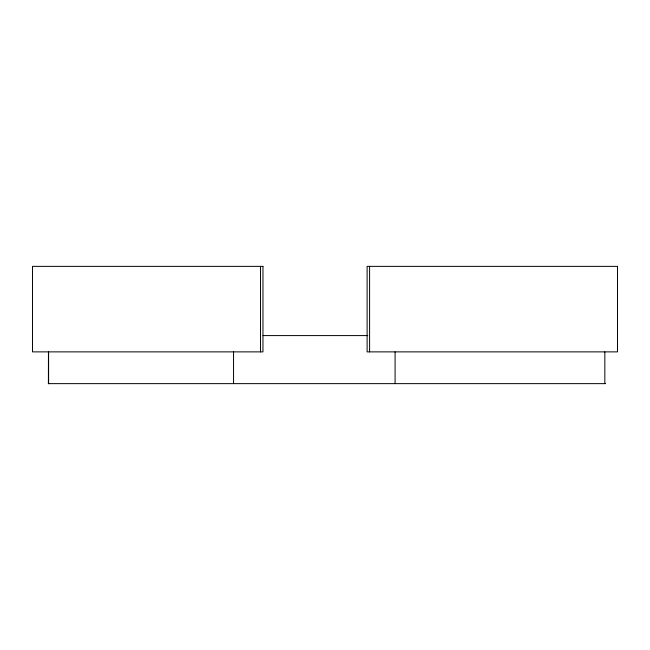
<?xml version="1.0" encoding="UTF-8"?>
<svg xmlns="http://www.w3.org/2000/svg" width="650" height="650" viewBox="0 0 650 650"><rect width="100%" height="100%" fill="white"/><g stroke="black" fill="none" stroke-linecap="round" stroke-linejoin="round"><path stroke-width="0.97" d="M263.063 335.587L367.794 335.587M48.295 383.638L605.475 383.638M604.841 351.877L604.841 383.638M395.086 351.877L395.086 383.638M369.598 266.362L369.598 351.877M260.488 266.362L260.488 351.877M233.553 351.877L233.553 383.638M48.596 351.877L48.612 383.638M262.966 266.362L32.5 266.362L32.5 351.877L262.966 351.877L262.966 266.362M617.5 266.362L367.112 266.362L367.112 351.877L617.5 351.877L617.5 266.362M48.474 383.638L48.474 351.877L48.409 383.638"/></g></svg>
